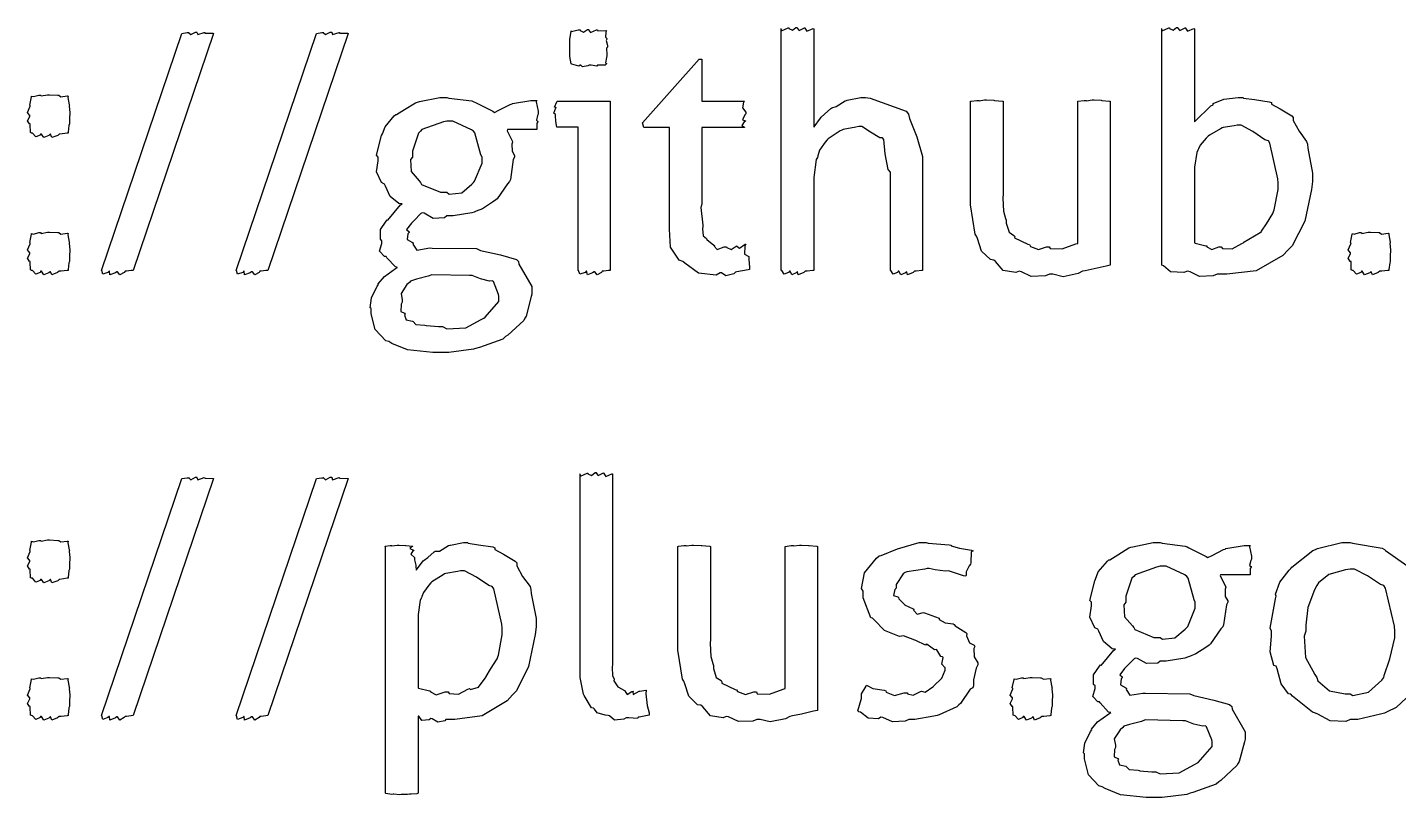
# Model space of a CAD drawing. Extents: x 1.97 to 9.39, y 0.66 to 7.28.
# Drawn here: x 3.45 to 4.143, y 1.11 to 1.499 of the extents above; entities that cross this region are included whole.
import ezdxf

# ---------------------------------------------------------------- set-up
doc = ezdxf.new("R2010")
doc.units = 0
doc.layers.get('0').update_dxf_attribs({"linetype": 'CONTINUOUS'})

msp = doc.modelspace()

# ---------------------------------------------------------------- linework, layer by layer
at = {"color": 0}
for points in [[(3.52767, 1.49621), (3.52767, 1.49621), (3.53043, 1.49664), (3.53136, 1.49664), (3.53131, 1.49658), (3.53228, 1.49567), (3.53467, 1.49685), (3.53549, 1.49685), (3.53537, 1.49675), (3.53581, 1.49561), (3.53907, 1.49669), (3.53939, 1.49664), (3.53939, 1.49636), (3.54335, 1.49631), (3.54372, 1.49621), (3.50315, 1.37641), (3.50211, 1.37636), (3.49978, 1.37598), (3.49903, 1.37598), (3.49864, 1.37538), (3.49647, 1.37419), (3.49528, 1.37576), (3.4949, 1.37576), (3.49414, 1.37522), (3.49132, 1.37419), (3.4911, 1.37598), (3.491, 1.37598), (3.4904, 1.37543), (3.48779, 1.37446), (3.48731, 1.37636), (3.48708, 1.37641), (3.52767, 1.49621)], [(3.59576, 1.49621), (3.59576, 1.49621), (3.59853, 1.49664), (3.59944, 1.49664), (3.59939, 1.49658), (3.60037, 1.49567), (3.60275, 1.49685), (3.60357, 1.49685), (3.60346, 1.49675), (3.60389, 1.49561), (3.60715, 1.49669), (3.60747, 1.49664), (3.60747, 1.49636), (3.61143, 1.49631), (3.61182, 1.49621), (3.57124, 1.37641), (3.57021, 1.37636), (3.56787, 1.37598), (3.56711, 1.37598), (3.56674, 1.37538), (3.56456, 1.37419), (3.56337, 1.37576), (3.56299, 1.37576), (3.56222, 1.37522), (3.5594, 1.37419), (3.55919, 1.37598), (3.55908, 1.37598), (3.55849, 1.37543), (3.55588, 1.37446), (3.55539, 1.37636), (3.55518, 1.37641), (3.59576, 1.49621)], [(3.7245, 1.48079), (3.7245, 1.48079), (3.72385, 1.4846), (3.72385, 1.48492), (3.72385, 1.48492), (3.72385, 1.48817), (3.72385, 1.48926), (3.72379, 1.48942), (3.72385, 1.4924), (3.72385, 1.49338), (3.72385, 1.49338), (3.72439, 1.49724), (3.7245, 1.4975), (3.72456, 1.49724), (3.72792, 1.49794), (3.72906, 1.49794), (3.72906, 1.49772), (3.73074, 1.49681), (3.73269, 1.49815), (3.7334, 1.49815), (3.73329, 1.49799), (3.73421, 1.49675), (3.73731, 1.49799), (3.73774, 1.49794), (3.73796, 1.49744), (3.74197, 1.49761), (3.74229, 1.4975), (3.74203, 1.49681), (3.74181, 1.49436), (3.74251, 1.49365), (3.74251, 1.49338), (3.74214, 1.49257), (3.74274, 1.49013), (3.74274, 1.48926), (3.74229, 1.48882), (3.74251, 1.48535), (3.74251, 1.48492), (3.74224, 1.4841), (3.74181, 1.48139), (3.74229, 1.48096), (3.74229, 1.48079), (3.7416, 1.48019), (3.73817, 1.48019), (3.73774, 1.48014), (3.73736, 1.47965), (3.73454, 1.48014), (3.73361, 1.48014), (3.73281, 1.47982), (3.73019, 1.47933), (3.72933, 1.48014), (3.72906, 1.48014), (3.72831, 1.47971), (3.72483, 1.48074), (3.7245, 1.48079)], [(3.83062, 1.49858), (3.83046, 1.49849), (3.83078, 1.49744), (3.83415, 1.49903), (3.83453, 1.49903), (3.83453, 1.49869), (3.83632, 1.49778), (3.83806, 1.49924), (3.83865, 1.49924), (3.83854, 1.49897), (3.83968, 1.49772), (3.84239, 1.49908), (3.84278, 1.49903), (3.84261, 1.49881), (3.84358, 1.49735), (3.84679, 1.49864), (3.84711, 1.49858), (3.84711, 1.44889), (3.84717, 1.44906), (3.85042, 1.45344), (3.85081, 1.45389), (3.85081, 1.45389), (3.85254, 1.4554), (3.85568, 1.45833), (3.85622, 1.45865), (3.85622, 1.45865), (3.85829, 1.45921), (3.8629, 1.46213), (3.86361, 1.46235), (3.86393, 1.4624), (3.87082, 1.46386), (3.87315, 1.46386), (3.8756, 1.46354), (3.89367, 1.45682), (3.89486, 1.4554), (3.89535, 1.45324), (3.89919, 1.4439), (3.90201, 1.43397), (3.90201, 1.43067), (3.90201, 1.37641), (3.90158, 1.37636), (3.89882, 1.37598), (3.89789, 1.37598), (3.89719, 1.37538), (3.89442, 1.37419), (3.8941, 1.37576), (3.89399, 1.37576), (3.89344, 1.37516), (3.891, 1.37419), (3.88997, 1.37598), (3.88965, 1.37598), (3.88932, 1.37543), (3.88721, 1.37446), (3.88601, 1.37636), (3.88574, 1.37641), (3.88574, 1.42611), (3.88465, 1.4274), (3.88314, 1.43528), (3.88249, 1.44254), (3.88183, 1.44347), (3.88043, 1.44347), (3.87576, 1.44629), (3.87136, 1.44911), (3.8699, 1.44911), (3.86822, 1.44883), (3.86187, 1.44769), (3.86122, 1.44737), (3.86035, 1.447), (3.85439, 1.44299), (3.85385, 1.44239), (3.85275, 1.44119), (3.84993, 1.43722), (3.84912, 1.4344), (3.84885, 1.43349), (3.84825, 1.43246), (3.84711, 1.42333), (3.84711, 1.42025), (3.84711, 1.37641), (3.84663, 1.37636), (3.84369, 1.37598), (3.84278, 1.37598), (3.84201, 1.37538), (3.83919, 1.37419), (3.83876, 1.37576), (3.83865, 1.37576), (3.83817, 1.37522), (3.83594, 1.37419), (3.83507, 1.37598), (3.83475, 1.37598), (3.83436, 1.37543), (3.83203, 1.37446), (3.83089, 1.37636), (3.83062, 1.37641), (3.83062, 1.49858)], [(4.02294, 1.49858), (4.02279, 1.49849), (4.02311, 1.49744), (4.02647, 1.49903), (4.02686, 1.49903), (4.02686, 1.49869), (4.02865, 1.49778), (4.03039, 1.49924), (4.03097, 1.49924), (4.03087, 1.49897), (4.03201, 1.49772), (4.03472, 1.49908), (4.0351, 1.49903), (4.03494, 1.49881), (4.03592, 1.49735), (4.03911, 1.49864), (4.03944, 1.49858), (4.03944, 1.4515), (4.03976, 1.45188), (4.04769, 1.45958), (4.04878, 1.46018), (4.04889, 1.46078), (4.05425, 1.46289), (4.06153, 1.46386), (4.06396, 1.46386), (4.06418, 1.46354), (4.06982, 1.46272), (4.07721, 1.46169), (4.07829, 1.46126), (4.07829, 1.46044), (4.08268, 1.45801), (4.0886, 1.45454), (4.08936, 1.45367), (4.08931, 1.45215), (4.09224, 1.44672), (4.09608, 1.44162), (4.09651, 1.44021), (4.09663, 1.43821), (4.09912, 1.42557), (4.09912, 1.42133), (4.09858, 1.41738), (4.09521, 1.40126), (4.08882, 1.38889), (4.08675, 1.38683), (4.08404, 1.3839), (4.07064, 1.37625), (4.05583, 1.37446), (4.05094, 1.37446), (4.04893, 1.37364), (4.04189, 1.37337), (4.03728, 1.37576), (4.03597, 1.37598), (4.03401, 1.37527), (4.02724, 1.37571), (4.02382, 1.37874), (4.02294, 1.37902), (4.02294, 1.49858)], [(3.77414, 1.44868), (3.76112, 1.44868), (3.76047, 1.45107), (3.78911, 1.48318), (3.79042, 1.48318), (3.79042, 1.46192), (3.81212, 1.46192), (3.81153, 1.46153), (3.81099, 1.45865), (3.81278, 1.45638), (3.81278, 1.45563), (3.81218, 1.45503), (3.81099, 1.45253), (3.81256, 1.45204), (3.81256, 1.45193), (3.81196, 1.45156), (3.81076, 1.4496), (3.81212, 1.44883), (3.81212, 1.44868), (3.79042, 1.44868), (3.79042, 1.40983), (3.78999, 1.40821), (3.79096, 1.39925), (3.79107, 1.39854), (3.79075, 1.39746), (3.79112, 1.39382), (3.79281, 1.39247), (3.79303, 1.39204), (3.79297, 1.39204), (3.7965, 1.38917), (3.79693, 1.389), (3.79676, 1.38873), (3.79818, 1.38694), (3.80176, 1.38835), (3.803, 1.38835), (3.80306, 1.38797), (3.80524, 1.38694), (3.80778, 1.38873), (3.80821, 1.38878), (3.80817, 1.38867), (3.80951, 1.3877), (3.81244, 1.3896), (3.81278, 1.38965), (3.81218, 1.38862), (3.81207, 1.38466), (3.81424, 1.38341), (3.81429, 1.38292), (3.81424, 1.38184), (3.81451, 1.37809), (3.81451, 1.37684), (3.81386, 1.37668), (3.80817, 1.37565), (3.80757, 1.37554), (3.80664, 1.37473), (3.80268, 1.37364), (3.80046, 1.37511), (3.79975, 1.37511), (3.79769, 1.37408), (3.78885, 1.37505), (3.78196, 1.37999), (3.78087, 1.38097), (3.77897, 1.38157), (3.77463, 1.38818), (3.77414, 1.39729), (3.77414, 1.40028), (3.77414, 1.44868)], [(3.45182, 1.44586), (3.45128, 1.44607), (3.45117, 1.45008), (3.45117, 1.45042), (3.45079, 1.45042), (3.44971, 1.45204), (3.45096, 1.45426), (3.45096, 1.45497), (3.45079, 1.45492), (3.44971, 1.45622), (3.45111, 1.45936), (3.45117, 1.45975), (3.45085, 1.4599), (3.45171, 1.46414), (3.45182, 1.46451), (3.45182, 1.46451), (3.45275, 1.46425), (3.45546, 1.46496), (3.45637, 1.46496), (3.4566, 1.46457), (3.45985, 1.46517), (3.46094, 1.46517), (3.46094, 1.46517), (3.46511, 1.465), (3.4655, 1.46496), (3.4655, 1.46496), (3.46653, 1.46419), (3.46983, 1.46463), (3.47026, 1.46451), (3.47021, 1.46376), (3.47086, 1.46018), (3.47092, 1.45975), (3.47076, 1.45942), (3.47114, 1.45628), (3.47114, 1.45518), (3.47092, 1.45404), (3.47092, 1.45085), (3.47092, 1.45042), (3.47071, 1.44971), (3.47032, 1.44629), (3.47026, 1.44586), (3.46972, 1.44581), (3.46604, 1.44526), (3.46571, 1.44521), (3.465, 1.44461), (3.46208, 1.44358), (3.46137, 1.44521), (3.46115, 1.44521), (3.46061, 1.44461), (3.45796, 1.44358), (3.45676, 1.44521), (3.45637, 1.44521), (3.45611, 1.44472), (3.45394, 1.44385), (3.45221, 1.44581), (3.45182, 1.44586)], [(3.6766, 1.38748), (3.67871, 1.3865), (3.68881, 1.38422), (3.69678, 1.382), (3.69786, 1.38097), (3.69803, 1.37961), (3.70458, 1.36827), (3.70458, 1.36448), (3.70426, 1.36323), (3.70167, 1.35324), (3.70111, 1.35232), (3.70047, 1.35113), (3.69239, 1.34364), (3.69135, 1.34299), (3.68994, 1.34169), (3.67822, 1.33746), (3.67681, 1.33713), (3.67507, 1.33659), (3.66271, 1.33496), (3.65858, 1.33496), (3.65457, 1.33496), (3.64171, 1.33632), (3.63385, 1.33952), (3.63232, 1.34039), (3.63075, 1.34082), (3.62549, 1.34652), (3.62343, 1.35449), (3.62343, 1.3571), (3.62289, 1.35753), (3.62354, 1.36247), (3.62646, 1.36838), (3.62711, 1.36925), (3.6269, 1.36963), (3.6301, 1.37332), (3.63569, 1.37739), (3.63667, 1.37793), (3.63564, 1.3782), (3.6314, 1.38281), (3.63103, 1.38336), (3.63021, 1.38336), (3.62765, 1.38612), (3.62885, 1.39008), (3.62885, 1.39139), (3.62804, 1.39219), (3.62804, 1.39703), (3.63103, 1.40132), (3.63146, 1.40201), (3.63189, 1.40181), (3.63824, 1.4095), (3.63906, 1.41004), (3.63743, 1.41021), (3.63297, 1.41379), (3.63069, 1.41906), (3.63015, 1.42003), (3.62869, 1.42079), (3.62608, 1.42622), (3.6269, 1.43186), (3.6269, 1.43371), (3.62608, 1.43462), (3.62869, 1.44456), (3.62907, 1.44542), (3.62907, 1.44542), (3.63043, 1.449), (3.63504, 1.45454), (3.63579, 1.45518), (3.63618, 1.45514), (3.64025, 1.45768), (3.64578, 1.46115), (3.64686, 1.46149), (3.64779, 1.46175), (3.65815, 1.46386), (3.66162, 1.46386), (3.66265, 1.46354), (3.67426, 1.46208), (3.67529, 1.46169), (3.67611, 1.46121), (3.68494, 1.45682), (3.68571, 1.45628), (3.68571, 1.45628), (3.68793, 1.45736), (3.69363, 1.46035), (3.69461, 1.46061), (3.69488, 1.46083), (3.7041, 1.46235), (3.70719, 1.46235), (3.70676, 1.46164), (3.70785, 1.45697), (3.70785, 1.4554), (3.70747, 1.45475), (3.70687, 1.45236), (3.70763, 1.45171), (3.70763, 1.4515), (3.70708, 1.45085), (3.70719, 1.44792), (3.70719, 1.4476), (3.69222, 1.4476), (3.69206, 1.447), (3.69467, 1.44189), (3.69482, 1.44129), (3.69444, 1.44026), (3.69461, 1.43664), (3.6959, 1.43446), (3.6959, 1.43371), (3.69515, 1.43246), (3.69374, 1.42231), (3.69331, 1.42133), (3.69233, 1.42019), (3.68712, 1.41265), (3.68636, 1.412), (3.68468, 1.41086), (3.67964, 1.40756), (3.67654, 1.40631), (3.67551, 1.40593), (3.67421, 1.40549), (3.66476, 1.40397), (3.66162, 1.40397), (3.66043, 1.403), (3.65479, 1.40267), (3.65018, 1.40528), (3.64925, 1.40549), (3.64854, 1.40517), (3.64507, 1.40164), (3.64469, 1.40115), (3.64372, 1.40028), (3.64133, 1.39708), (3.64253, 1.39594), (3.64253, 1.39551), (3.64193, 1.39497), (3.6416, 1.39199), (3.64432, 1.39051), (3.64469, 1.39008), (3.64442, 1.3896), (3.64643, 1.38672), (3.653, 1.38775), (3.65424, 1.3877), (3.6766, 1.38748)], [(3.72797, 1.44889), (3.71733, 1.44889), (3.71724, 1.44889), (3.71669, 1.45167), (3.71669, 1.45193), (3.71669, 1.45193), (3.71647, 1.45454), (3.71647, 1.4554), (3.71642, 1.4554), (3.71565, 1.45594), (3.71664, 1.45861), (3.71669, 1.45888), (3.71664, 1.45882), (3.71604, 1.45888), (3.71724, 1.46169), (3.71733, 1.46192), (3.74425, 1.46192), (3.74425, 1.37641), (3.74338, 1.37636), (3.74094, 1.37598), (3.74013, 1.37598), (3.73981, 1.37538), (3.73763, 1.37419), (3.73639, 1.37576), (3.736, 1.37576), (3.73529, 1.37522), (3.73269, 1.37419), (3.73226, 1.37598), (3.7321, 1.37598), (3.7315, 1.37538), (3.72889, 1.37446), (3.72825, 1.37636), (3.72797, 1.37641), (3.72797, 1.44889)], [(3.92626, 1.46192), (3.92626, 1.46192), (3.9266, 1.46197), (3.92942, 1.46235), (3.93039, 1.46235), (3.93056, 1.46218), (3.93332, 1.46257), (3.93431, 1.46257), (3.93431, 1.46257), (3.93804, 1.4624), (3.93842, 1.46235), (3.93842, 1.46235), (3.94243, 1.46203), (3.94276, 1.46192), (3.94276, 1.41504), (3.94265, 1.41292), (3.94299, 1.40636), (3.94401, 1.40267), (3.94428, 1.40181), (3.94428, 1.40028), (3.94575, 1.39572), (3.94814, 1.3941), (3.94862, 1.39356), (3.94851, 1.39279), (3.95524, 1.38965), (3.956, 1.38943), (3.95649, 1.38851), (3.96056, 1.38699), (3.96463, 1.38835), (3.96599, 1.38835), (3.96647, 1.38748), (3.9726, 1.38726), (3.97954, 1.38981), (3.98053, 1.39008), (3.98053, 1.46192), (3.98053, 1.46192), (3.98361, 1.46235), (3.98465, 1.46235), (3.98486, 1.46218), (3.98779, 1.46257), (3.98876, 1.46257), (3.98876, 1.46257), (3.99229, 1.4624), (3.99268, 1.46235), (3.99268, 1.46235), (3.99647, 1.46203), (3.99681, 1.46192), (3.99681, 1.37902), (3.99479, 1.37858), (3.98876, 1.37717), (3.98426, 1.37625), (3.98292, 1.37598), (3.98068, 1.37478), (3.97299, 1.37321), (3.96789, 1.37446), (3.96619, 1.37446), (3.96414, 1.37359), (3.95697, 1.37337), (3.95199, 1.37576), (3.95079, 1.37598), (3.94917, 1.37527), (3.94282, 1.37636), (3.93892, 1.38091), (3.93799, 1.38162), (3.93631, 1.38189), (3.93181, 1.38618), (3.92985, 1.39247), (3.92931, 1.39378), (3.92865, 1.39481), (3.92626, 1.4095), (3.92626, 1.41439), (3.92626, 1.46192)], [(3.66162, 1.4159), (3.66282, 1.41499), (3.66917, 1.41569), (3.67432, 1.42008), (3.67507, 1.4209), (3.67562, 1.4215), (3.67942, 1.43067), (3.67942, 1.43371), (3.67887, 1.4349), (3.67578, 1.4459), (3.67507, 1.44672), (3.67415, 1.44754), (3.66471, 1.45193), (3.66162, 1.45193), (3.65989, 1.45144), (3.64908, 1.4476), (3.64839, 1.44672), (3.6474, 1.44586), (3.64426, 1.43674), (3.64426, 1.43371), (3.64328, 1.43246), (3.64361, 1.42637), (3.64768, 1.42176), (3.64839, 1.4209), (3.64882, 1.41986), (3.65842, 1.4159), (3.66162, 1.4159)], [(4.03944, 1.39031), (4.03976, 1.39014), (4.04519, 1.38889), (4.04574, 1.38878), (4.04568, 1.3884), (4.04818, 1.38694), (4.05171, 1.38835), (4.0529, 1.38835), (4.0536, 1.38753), (4.05854, 1.38737), (4.06332, 1.38997), (4.06418, 1.39031), (4.06401, 1.39057), (4.07264, 1.39551), (4.07329, 1.39615), (4.07324, 1.39632), (4.07574, 1.3999), (4.079, 1.40517), (4.07937, 1.40614), (4.07975, 1.40701), (4.08176, 1.41726), (4.08176, 1.42068), (4.08154, 1.42275), (4.07758, 1.44069), (4.07676, 1.44194), (4.07497, 1.44243), (4.06896, 1.44656), (4.06293, 1.44976), (4.06093, 1.44976), (4.05946, 1.44943), (4.05393, 1.44868), (4.05333, 1.44846), (4.05251, 1.44803), (4.04693, 1.44482), (4.04639, 1.44433), (4.04536, 1.44319), (4.04232, 1.43972), (4.04144, 1.43782), (4.04118, 1.43718), (4.04058, 1.43599), (4.03944, 1.4286), (4.03944, 1.42611), (4.03944, 1.39031)], [(3.45182, 1.37641), (3.45128, 1.37663), (3.45117, 1.38064), (3.45117, 1.38097), (3.45079, 1.38097), (3.44971, 1.3826), (3.45096, 1.38482), (3.45096, 1.38552), (3.45079, 1.38547), (3.44971, 1.38677), (3.45111, 1.38992), (3.45117, 1.39031), (3.45085, 1.39046), (3.45171, 1.39469), (3.45182, 1.39507), (3.45182, 1.39507), (3.45275, 1.39481), (3.45546, 1.39551), (3.45637, 1.39551), (3.4566, 1.39512), (3.45985, 1.39572), (3.46094, 1.39572), (3.46094, 1.39572), (3.46511, 1.39556), (3.4655, 1.39551), (3.4655, 1.39551), (3.46653, 1.39475), (3.46983, 1.39518), (3.47026, 1.39507), (3.47021, 1.39432), (3.47086, 1.39074), (3.47092, 1.39031), (3.47076, 1.38997), (3.47114, 1.38683), (3.47114, 1.38574), (3.47092, 1.3846), (3.47092, 1.3814), (3.47092, 1.38097), (3.47071, 1.38026), (3.47032, 1.37684), (3.47026, 1.37641), (3.46972, 1.37636), (3.46669, 1.37598), (3.46571, 1.37598), (3.46496, 1.37532), (3.46208, 1.37419), (3.46137, 1.37576), (3.46115, 1.37576), (3.46061, 1.37516), (3.45796, 1.37419), (3.45676, 1.37598), (3.45637, 1.37598), (3.45611, 1.37543), (3.45394, 1.37446), (3.45221, 1.37636), (3.45182, 1.37641)], [(4.11919, 1.37641), (4.11865, 1.37663), (4.11854, 1.38064), (4.11854, 1.38097), (4.11817, 1.38097), (4.11708, 1.3826), (4.11833, 1.38482), (4.11833, 1.38552), (4.11817, 1.38547), (4.11708, 1.38677), (4.11849, 1.38992), (4.11854, 1.39031), (4.11822, 1.39046), (4.11908, 1.39469), (4.11919, 1.39507), (4.11919, 1.39507), (4.12011, 1.39481), (4.12283, 1.39551), (4.12375, 1.39551), (4.12397, 1.39512), (4.12722, 1.39572), (4.12831, 1.39572), (4.12831, 1.39572), (4.13249, 1.39556), (4.13286, 1.39551), (4.13286, 1.39551), (4.1339, 1.39475), (4.13721, 1.39518), (4.13764, 1.39507), (4.13758, 1.39432), (4.13824, 1.39074), (4.13829, 1.39031), (4.13813, 1.38997), (4.13851, 1.38683), (4.13851, 1.38574), (4.13829, 1.3846), (4.13829, 1.3814), (4.13829, 1.38097), (4.13807, 1.38026), (4.13769, 1.37684), (4.13764, 1.37641), (4.1371, 1.37636), (4.13406, 1.37598), (4.13308, 1.37598), (4.13232, 1.37532), (4.12944, 1.37419), (4.12875, 1.37576), (4.12853, 1.37576), (4.12799, 1.37516), (4.12532, 1.37419), (4.12414, 1.37598), (4.12375, 1.37598), (4.12349, 1.37543), (4.12131, 1.37446), (4.11957, 1.37636), (4.11919, 1.37641)], [(3.65403, 1.37424), (3.65218, 1.37343), (3.64626, 1.37196), (3.64328, 1.37104), (3.64274, 1.37033), (3.64144, 1.36925), (3.63851, 1.36475), (3.63906, 1.36149), (3.63906, 1.36035), (3.63861, 1.35932), (3.6384, 1.35558), (3.64031, 1.35471), (3.64057, 1.35427), (3.64031, 1.35384), (3.64117, 1.35145), (3.64426, 1.3508), (3.64469, 1.35059), (3.64469, 1.35059), (3.646, 1.34912), (3.65056, 1.34874), (3.65121, 1.34863), (3.65132, 1.34853), (3.65739, 1.34798), (3.65944, 1.34798), (3.66162, 1.3469), (3.67128, 1.34744), (3.67904, 1.35162), (3.68028, 1.35232), (3.68093, 1.35276), (3.68788, 1.36073), (3.68788, 1.36339), (3.68778, 1.36415), (3.68517, 1.37077), (3.68462, 1.3712), (3.68321, 1.37098), (3.67871, 1.37212), (3.67449, 1.37381), (3.67312, 1.37381), (3.65403, 1.37424)], [(3.52767, 1.27116), (3.52767, 1.27116), (3.53043, 1.27159), (3.53136, 1.27159), (3.53131, 1.27154), (3.53228, 1.27062), (3.53467, 1.27181), (3.53549, 1.27181), (3.53537, 1.2717), (3.53581, 1.27056), (3.53907, 1.27165), (3.53939, 1.27159), (3.53939, 1.27132), (3.54335, 1.27127), (3.54372, 1.27116), (3.50315, 1.15137), (3.50211, 1.15131), (3.49978, 1.15093), (3.49903, 1.15093), (3.49864, 1.15034), (3.49647, 1.14914), (3.49528, 1.15072), (3.4949, 1.15072), (3.49414, 1.15017), (3.49132, 1.14914), (3.4911, 1.15093), (3.491, 1.15093), (3.4904, 1.15039), (3.48779, 1.14941), (3.48731, 1.15131), (3.48708, 1.15137), (3.52767, 1.27116)], [(3.59576, 1.27116), (3.59576, 1.27116), (3.59853, 1.27159), (3.59944, 1.27159), (3.59939, 1.27154), (3.60037, 1.27062), (3.60275, 1.27181), (3.60357, 1.27181), (3.60346, 1.2717), (3.60389, 1.27056), (3.60715, 1.27165), (3.60747, 1.27159), (3.60747, 1.27132), (3.61143, 1.27127), (3.61182, 1.27116), (3.57124, 1.15137), (3.57021, 1.15131), (3.56787, 1.15093), (3.56711, 1.15093), (3.56674, 1.15034), (3.56456, 1.14914), (3.56337, 1.15072), (3.56299, 1.15072), (3.56222, 1.15017), (3.5594, 1.14914), (3.55919, 1.15093), (3.55908, 1.15093), (3.55849, 1.15039), (3.55588, 1.14941), (3.55539, 1.15131), (3.55518, 1.15137), (3.59576, 1.27116)], [(3.729, 1.27355), (3.72885, 1.27344), (3.72917, 1.27241), (3.73253, 1.27398), (3.73292, 1.27398), (3.73296, 1.27365), (3.73475, 1.27273), (3.7366, 1.2742), (3.73725, 1.2742), (3.73714, 1.27393), (3.73812, 1.27268), (3.74078, 1.27403), (3.74115, 1.27398), (3.741, 1.27376), (3.74192, 1.2723), (3.74496, 1.2736), (3.74528, 1.27355), (3.74528, 1.17719), (3.74517, 1.17584), (3.74528, 1.17155), (3.74599, 1.1703), (3.74615, 1.16981), (3.7461, 1.169), (3.7481, 1.16596), (3.74832, 1.16569), (3.74832, 1.16569), (3.75146, 1.16406), (3.75179, 1.16395), (3.75168, 1.16363), (3.75276, 1.16206), (3.7551, 1.16352), (3.75592, 1.16352), (3.75569, 1.1633), (3.75581, 1.16206), (3.75885, 1.16374), (3.75917, 1.16374), (3.75917, 1.16374), (3.76221, 1.16417), (3.76243, 1.16417), (3.76226, 1.16233), (3.76292, 1.15652), (3.76394, 1.15283), (3.76394, 1.15158), (3.76303, 1.15142), (3.75885, 1.15055), (3.75831, 1.1505), (3.75792, 1.14985), (3.75364, 1.15028), (3.75222, 1.15028), (3.75108, 1.14952), (3.74636, 1.14898), (3.74376, 1.1512), (3.74311, 1.15137), (3.74169, 1.15153), (3.73753, 1.15283), (3.73628, 1.15462), (3.73574, 1.15506), (3.73469, 1.15522), (3.73107, 1.16151), (3.73074, 1.16222), (3.73074, 1.16222), (3.729, 1.17068), (3.729, 1.1735), (3.729, 1.27355)], [(3.45182, 1.22081), (3.45128, 1.22103), (3.45117, 1.22504), (3.45117, 1.22537), (3.45079, 1.22537), (3.44971, 1.227), (3.45096, 1.22922), (3.45096, 1.22993), (3.45079, 1.22987), (3.44971, 1.23117), (3.45111, 1.23432), (3.45117, 1.2347), (3.45085, 1.23486), (3.45171, 1.23909), (3.45182, 1.23948), (3.45182, 1.23948), (3.45275, 1.2392), (3.45546, 1.23991), (3.45637, 1.23991), (3.4566, 1.23953), (3.45985, 1.24013), (3.46094, 1.24013), (3.46094, 1.24013), (3.46511, 1.23996), (3.4655, 1.23991), (3.4655, 1.23991), (3.46653, 1.23915), (3.46983, 1.23958), (3.47026, 1.23948), (3.47021, 1.23872), (3.47086, 1.23513), (3.47092, 1.2347), (3.47076, 1.23438), (3.47114, 1.23123), (3.47114, 1.23014), (3.47092, 1.229), (3.47092, 1.2258), (3.47092, 1.22537), (3.47071, 1.22466), (3.47032, 1.22125), (3.47026, 1.22081), (3.46972, 1.22076), (3.46604, 1.22022), (3.46571, 1.22016), (3.465, 1.21956), (3.46208, 1.21853), (3.46137, 1.22016), (3.46115, 1.22016), (3.46061, 1.21956), (3.45796, 1.21853), (3.45676, 1.22016), (3.45637, 1.22016), (3.45611, 1.21967), (3.45394, 1.2188), (3.45221, 1.22076), (3.45182, 1.22081)], [(3.63058, 1.23687), (3.63053, 1.23687), (3.63049, 1.23693), (3.63297, 1.2373), (3.63385, 1.2373), (3.6339, 1.23714), (3.63661, 1.23752), (3.63753, 1.23752), (3.63753, 1.23752), (3.64068, 1.23736), (3.641, 1.2373), (3.641, 1.2373), (3.64421, 1.23698), (3.64447, 1.23687), (3.64404, 1.23682), (3.64301, 1.23584), (3.64486, 1.23503), (3.64492, 1.2347), (3.64442, 1.23459), (3.64339, 1.23291), (3.64529, 1.23134), (3.64535, 1.23101), (3.64535, 1.23003), (3.64594, 1.22743), (3.646, 1.22711), (3.64594, 1.22662), (3.64621, 1.22537), (3.64621, 1.22493), (3.64638, 1.22504), (3.64974, 1.22955), (3.65012, 1.22993), (3.65012, 1.22993), (3.65207, 1.23123), (3.65522, 1.23416), (3.65576, 1.23448), (3.65576, 1.23448), (3.65788, 1.23454), (3.66243, 1.23736), (3.66314, 1.23752), (3.66347, 1.23752), (3.67003, 1.23882), (3.67225, 1.23882), (3.67236, 1.2385), (3.67768, 1.23768), (3.68485, 1.23665), (3.68593, 1.23622), (3.68593, 1.23541), (3.69032, 1.23296), (3.69624, 1.22949), (3.697, 1.22862), (3.69694, 1.22711), (3.69987, 1.22168), (3.70372, 1.21658), (3.70415, 1.21517), (3.70426, 1.21316), (3.70676, 1.20052), (3.70676, 1.19629), (3.70622, 1.19233), (3.70296, 1.17622), (3.69678, 1.16385), (3.69482, 1.16178), (3.69217, 1.15885), (3.67953, 1.1512), (3.66575, 1.14941), (3.66118, 1.14941), (3.6606, 1.14876), (3.65712, 1.14806), (3.65424, 1.14979), (3.6536, 1.14985), (3.65272, 1.14925), (3.64903, 1.14887), (3.64751, 1.15104), (3.64708, 1.15115), (3.64708, 1.11209), (3.64654, 1.11182), (3.64367, 1.11165), (3.64274, 1.11165), (3.64171, 1.11155), (3.63938, 1.11144), (3.63861, 1.11144), (3.63769, 1.11133), (3.63487, 1.11165), (3.6345, 1.11165), (3.63385, 1.11149), (3.63086, 1.11203), (3.63058, 1.11209), (3.63058, 1.23687)], [(3.77832, 1.23687), (3.77832, 1.23687), (3.77865, 1.23693), (3.78147, 1.2373), (3.78244, 1.2373), (3.78261, 1.23714), (3.78537, 1.23752), (3.78635, 1.23752), (3.78635, 1.23752), (3.7901, 1.23736), (3.79047, 1.2373), (3.79047, 1.2373), (3.79449, 1.23698), (3.79482, 1.23687), (3.79482, 1.19), (3.79471, 1.18788), (3.79503, 1.18132), (3.79606, 1.17763), (3.79633, 1.17676), (3.79633, 1.17524), (3.79779, 1.17068), (3.80018, 1.16905), (3.80067, 1.16851), (3.80057, 1.16775), (3.80729, 1.16461), (3.80806, 1.16439), (3.80854, 1.16347), (3.81261, 1.16195), (3.81668, 1.1633), (3.81803, 1.1633), (3.81853, 1.16243), (3.82465, 1.16222), (3.8316, 1.16477), (3.83257, 1.16504), (3.83257, 1.23687), (3.83257, 1.23687), (3.83567, 1.2373), (3.83669, 1.2373), (3.83692, 1.23714), (3.83985, 1.23752), (3.84082, 1.23752), (3.84082, 1.23752), (3.84435, 1.23736), (3.84472, 1.2373), (3.84472, 1.2373), (3.84853, 1.23698), (3.84885, 1.23687), (3.84885, 1.15397), (3.84685, 1.15354), (3.84082, 1.15213), (3.83632, 1.1512), (3.83496, 1.15093), (3.83274, 1.14974), (3.82503, 1.14817), (3.81993, 1.14941), (3.81825, 1.14941), (3.81619, 1.14855), (3.80903, 1.14833), (3.80404, 1.15072), (3.80285, 1.15093), (3.80122, 1.15023), (3.79486, 1.15131), (3.79096, 1.15587), (3.79004, 1.15657), (3.78836, 1.15685), (3.78386, 1.16113), (3.7819, 1.16743), (3.78136, 1.16873), (3.78071, 1.16976), (3.77832, 1.18446), (3.77832, 1.18934), (3.77832, 1.23687)], [(3.87375, 1.16677), (3.87375, 1.16677), (3.87685, 1.16504), (3.8826, 1.16417), (3.88351, 1.16395), (3.88363, 1.16319), (3.88792, 1.16157), (3.89274, 1.16287), (3.89437, 1.16287), (3.89442, 1.16243), (3.89735, 1.16168), (3.90093, 1.16363), (3.90153, 1.16374), (3.90153, 1.16374), (3.90337, 1.16325), (3.90717, 1.16591), (3.90761, 1.16612), (3.90767, 1.16634), (3.91146, 1.16987), (3.91174, 1.17025), (3.91174, 1.17025), (3.91347, 1.17432), (3.91347, 1.17567), (3.91325, 1.17562), (3.91183, 1.17735), (3.91238, 1.18077), (3.91217, 1.1811), (3.91124, 1.18132), (3.90924, 1.18457), (3.9089, 1.18479), (3.9081, 1.18457), (3.90435, 1.18723), (3.90392, 1.18739), (3.90349, 1.18696), (3.8986, 1.1894), (3.89806, 1.18956), (3.89242, 1.19173), (3.89035, 1.19135), (3.88271, 1.19434), (3.87756, 1.19982), (3.87679, 1.20063), (3.87587, 1.20085), (3.87201, 1.21094), (3.87201, 1.2143), (3.87115, 1.2156), (3.87272, 1.22347), (3.87869, 1.23101), (3.88004, 1.2321), (3.88103, 1.23231), (3.88943, 1.23573), (3.90028, 1.23882), (3.90392, 1.23882), (3.90489, 1.2385), (3.91542, 1.23774), (3.9165, 1.23752), (3.91644, 1.23725), (3.92074, 1.23595), (3.92676, 1.23503), (3.92757, 1.2347), (3.92665, 1.23416), (3.92638, 1.22857), (3.92626, 1.22797), (3.92557, 1.22711), (3.9241, 1.22396), (3.9241, 1.22233), (3.92389, 1.2219), (3.92275, 1.22206), (3.91607, 1.22428), (3.91521, 1.2245), (3.91351, 1.22445), (3.90847, 1.22504), (3.90539, 1.2258), (3.90435, 1.2258), (3.90321, 1.22542), (3.89404, 1.22401), (3.89328, 1.22363), (3.89219, 1.22304), (3.88872, 1.21767), (3.88872, 1.21582), (3.88807, 1.21517), (3.88732, 1.21213), (3.8896, 1.21137), (3.88981, 1.21105), (3.88997, 1.21039), (3.89253, 1.20784), (3.89285, 1.20757), (3.8929, 1.2073), (3.89719, 1.2054), (3.89762, 1.20519), (3.89751, 1.2047), (3.89925, 1.20264), (3.90256, 1.2034), (3.90306, 1.20323), (3.91043, 1.20063), (3.91049, 1.19998), (3.91347, 1.19824), (3.91743, 1.1977), (3.91803, 1.19737), (3.91857, 1.19672), (3.92389, 1.19331), (3.92432, 1.19282), (3.92421, 1.19173), (3.92572, 1.18821), (3.92817, 1.18696), (3.92844, 1.18631), (3.9279, 1.18533), (3.92817, 1.18115), (3.92996, 1.17806), (3.92996, 1.17698), (3.92904, 1.17529), (3.92768, 1.16949), (3.92774, 1.16634), (3.92736, 1.16547), (3.92611, 1.16466), (3.92117, 1.15744), (3.92042, 1.15679), (3.91938, 1.15576), (3.91043, 1.15169), (3.90935, 1.15137), (3.90776, 1.15104), (3.89817, 1.14941), (3.89501, 1.14941), (3.89328, 1.14849), (3.88678, 1.14822), (3.88189, 1.15034), (3.88092, 1.1505), (3.87972, 1.14979), (3.87457, 1.15012), (3.87071, 1.15305), (3.86985, 1.15332), (3.86931, 1.1537), (3.87093, 1.15951), (3.87115, 1.16005), (3.87115, 1.16005), (3.87115, 1.16238), (3.87349, 1.16623), (3.87375, 1.16677)], [(4.037, 1.16243), (4.03911, 1.16146), (4.04921, 1.15918), (4.05718, 1.15696), (4.05826, 1.15593), (4.05843, 1.15457), (4.065, 1.14323), (4.065, 1.13943), (4.06467, 1.13818), (4.06207, 1.1282), (4.06153, 1.12728), (4.06087, 1.12608), (4.05279, 1.1186), (4.05176, 1.11795), (4.05035, 1.11664), (4.03863, 1.11241), (4.03722, 1.11209), (4.03549, 1.11155), (4.02311, 1.10992), (4.01899, 1.10992), (4.01497, 1.10992), (4.00211, 1.11127), (3.99425, 1.11448), (3.99274, 1.11534), (3.99115, 1.11578), (3.98589, 1.12147), (3.98383, 1.12945), (3.98383, 1.13205), (3.98329, 1.13249), (3.98394, 1.13742), (3.98687, 1.14334), (3.98753, 1.14421), (3.98731, 1.14459), (3.9905, 1.14827), (3.9961, 1.15234), (3.99707, 1.15289), (3.99604, 1.15316), (3.99181, 1.15777), (3.99143, 1.15831), (3.99061, 1.15831), (3.98807, 1.16108), (3.98926, 1.16504), (3.98926, 1.16634), (3.98844, 1.16716), (3.98844, 1.17198), (3.99143, 1.17627), (3.99186, 1.17698), (3.99229, 1.17676), (3.99864, 1.18446), (3.99946, 1.185), (3.99783, 1.18517), (3.99338, 1.18875), (3.9911, 1.19401), (3.99056, 1.19499), (3.9891, 1.19575), (3.98649, 1.20117), (3.98731, 1.20681), (3.98731, 1.20866), (3.98649, 1.20958), (3.9891, 1.21951), (3.98947, 1.22038), (3.98947, 1.22038), (3.99083, 1.22396), (3.99544, 1.22949), (3.99621, 1.23014), (3.99658, 1.23009), (4.00065, 1.23264), (4.00618, 1.23611), (4.00726, 1.23644), (4.00819, 1.23671), (4.01856, 1.23882), (4.02203, 1.23882), (4.02306, 1.2385), (4.03467, 1.23703), (4.03569, 1.23665), (4.03651, 1.23617), (4.04536, 1.23177), (4.04611, 1.23123), (4.04611, 1.23123), (4.04833, 1.23231), (4.05404, 1.2353), (4.05501, 1.23557), (4.05528, 1.23579), (4.06451, 1.2373), (4.0676, 1.2373), (4.06717, 1.2366), (4.06825, 1.23193), (4.06825, 1.23036), (4.06787, 1.22971), (4.06728, 1.22732), (4.06803, 1.22667), (4.06803, 1.22645), (4.06749, 1.2258), (4.0676, 1.22287), (4.0676, 1.22255), (4.05263, 1.22255), (4.05246, 1.22195), (4.05507, 1.21685), (4.05524, 1.21625), (4.05485, 1.21522), (4.05501, 1.21159), (4.05632, 1.20942), (4.05632, 1.20866), (4.05556, 1.20741), (4.05414, 1.19727), (4.05371, 1.19629), (4.05274, 1.19515), (4.04753, 1.18761), (4.04676, 1.18696), (4.04508, 1.18582), (4.04004, 1.18251), (4.03694, 1.18126), (4.03592, 1.18088), (4.03461, 1.18045), (4.02518, 1.17893), (4.02203, 1.17893), (4.02083, 1.17795), (4.01519, 1.17763), (4.01058, 1.18023), (4.00965, 1.18045), (4.00896, 1.18012), (4.00549, 1.17659), (4.0051, 1.17611), (4.00412, 1.17524), (4.00174, 1.17204), (4.00293, 1.1709), (4.00293, 1.17046), (4.00233, 1.16992), (4.00201, 1.16694), (4.00472, 1.16547), (4.0051, 1.16504), (4.00483, 1.16455), (4.00683, 1.16168), (4.0134, 1.16271), (4.01465, 1.16265), (4.037, 1.16243)], [(4.02203, 1.19086), (4.02322, 1.18994), (4.02957, 1.19065), (4.03472, 1.19504), (4.03549, 1.19586), (4.03603, 1.19645), (4.03982, 1.20562), (4.03982, 1.20866), (4.03928, 1.20985), (4.03618, 1.22087), (4.03549, 1.22168), (4.03456, 1.22249), (4.02512, 1.22689), (4.02203, 1.22689), (4.02029, 1.2264), (4.0095, 1.22255), (4.00879, 1.22168), (4.00782, 1.22081), (4.00467, 1.2117), (4.00467, 1.20866), (4.00369, 1.20741), (4.00401, 1.20133), (4.00808, 1.19672), (4.00879, 1.19586), (4.00922, 1.19482), (4.01882, 1.19086), (4.02203, 1.19086)], [(3.64708, 1.16547), (3.6474, 1.16526), (3.65283, 1.16385), (3.65337, 1.16374), (3.65332, 1.16336), (3.65625, 1.16189), (3.66075, 1.1633), (3.66228, 1.1633), (3.66282, 1.16254), (3.66749, 1.16222), (3.67225, 1.16477), (3.67312, 1.16504), (3.67356, 1.16461), (3.67768, 1.1658), (3.68099, 1.17025), (3.68158, 1.1709), (3.68147, 1.17112), (3.68375, 1.1748), (3.68707, 1.18012), (3.68744, 1.1811), (3.68772, 1.18197), (3.68961, 1.19222), (3.68961, 1.19564), (3.68935, 1.19765), (3.68544, 1.21539), (3.68462, 1.21669), (3.68278, 1.21718), (3.6766, 1.22135), (3.67057, 1.2245), (3.66857, 1.2245), (3.66704, 1.22423), (3.66118, 1.22325), (3.66054, 1.22298), (3.65972, 1.22255), (3.65408, 1.21897), (3.6536, 1.21843), (3.65261, 1.21728), (3.6499, 1.21365), (3.64908, 1.21153), (3.64882, 1.21083), (3.64822, 1.20974), (3.64708, 1.20242), (3.64708, 1.19998), (3.64708, 1.16547)], [(4.11811, 1.16243), (4.11947, 1.16151), (4.12728, 1.16314), (4.13411, 1.16932), (4.13504, 1.17068), (4.13519, 1.17166), (4.13807, 1.18012), (4.14068, 1.19065), (4.14068, 1.19412), (4.14057, 1.19651), (4.13596, 1.21577), (4.13504, 1.21712), (4.13336, 1.21767), (4.1269, 1.22206), (4.12028, 1.22537), (4.11811, 1.22537), (4.11567, 1.22499), (4.10732, 1.22277), (4.10206, 1.21853), (4.10118, 1.21712), (4.09999, 1.2149), (4.09668, 1.206), (4.09576, 1.1971), (4.09576, 1.19412), (4.09478, 1.19157), (4.0956, 1.18066), (4.10026, 1.17209), (4.10118, 1.17068), (4.10178, 1.16889), (4.10769, 1.16385), (4.1155, 1.16243), (4.11811, 1.16243)], [(3.45182, 1.15137), (3.45128, 1.15158), (3.45117, 1.1556), (3.45117, 1.15593), (3.45079, 1.15593), (3.44971, 1.15755), (3.45096, 1.15978), (3.45096, 1.16048), (3.45079, 1.16043), (3.44971, 1.16173), (3.45111, 1.16488), (3.45117, 1.16526), (3.45085, 1.16542), (3.45171, 1.16965), (3.45182, 1.17003), (3.45182, 1.17003), (3.45275, 1.16976), (3.45546, 1.17046), (3.45637, 1.17046), (3.4566, 1.17008), (3.45985, 1.17068), (3.46094, 1.17068), (3.46094, 1.17068), (3.46511, 1.17052), (3.4655, 1.17046), (3.4655, 1.17046), (3.46653, 1.16971), (3.46983, 1.17014), (3.47026, 1.17003), (3.47021, 1.16927), (3.47086, 1.16569), (3.47092, 1.16526), (3.47076, 1.16493), (3.47114, 1.16178), (3.47114, 1.1607), (3.47092, 1.15956), (3.47092, 1.15636), (3.47092, 1.15593), (3.47071, 1.15522), (3.47032, 1.1518), (3.47026, 1.15137), (3.46972, 1.15131), (3.46669, 1.15093), (3.46571, 1.15093), (3.46496, 1.15028), (3.46208, 1.14914), (3.46137, 1.15072), (3.46115, 1.15072), (3.46061, 1.15012), (3.45796, 1.14914), (3.45676, 1.15093), (3.45637, 1.15093), (3.45611, 1.15039), (3.45394, 1.14941), (3.45221, 1.15131), (3.45182, 1.15137)], [(3.94835, 1.15137), (3.94781, 1.15158), (3.94769, 1.1556), (3.94769, 1.15593), (3.94732, 1.15593), (3.94624, 1.15755), (3.94749, 1.15978), (3.94749, 1.16048), (3.94732, 1.16043), (3.94624, 1.16173), (3.94764, 1.16488), (3.94769, 1.16526), (3.94737, 1.16542), (3.94824, 1.16965), (3.94835, 1.17003), (3.94835, 1.17003), (3.94928, 1.16976), (3.95199, 1.17046), (3.9529, 1.17046), (3.95313, 1.17008), (3.95638, 1.17068), (3.95747, 1.17068), (3.95747, 1.17068), (3.96164, 1.17052), (3.96203, 1.17046), (3.96203, 1.17046), (3.96306, 1.16971), (3.96636, 1.17014), (3.96679, 1.17003), (3.96674, 1.16927), (3.96739, 1.16569), (3.96744, 1.16526), (3.96729, 1.16493), (3.96767, 1.16178), (3.96767, 1.1607), (3.96744, 1.15956), (3.96744, 1.15636), (3.96744, 1.15593), (3.96724, 1.15522), (3.96685, 1.1518), (3.96679, 1.15137), (3.96625, 1.15131), (3.96322, 1.15093), (3.96224, 1.15093), (3.96149, 1.15028), (3.95861, 1.14914), (3.9579, 1.15072), (3.95768, 1.15072), (3.95714, 1.15012), (3.95449, 1.14914), (3.95329, 1.15093), (3.9529, 1.15093), (3.95264, 1.15039), (3.95047, 1.14941), (3.94874, 1.15131), (3.94835, 1.15137)], [(4.01443, 1.1492), (4.01258, 1.14838), (4.00667, 1.14692), (4.00369, 1.146), (4.00315, 1.14529), (4.00185, 1.14421), (3.99892, 1.1397), (3.99946, 1.13645), (3.99946, 1.13531), (3.99903, 1.13428), (3.99881, 1.13053), (4.00071, 1.12967), (4.00097, 1.12923), (4.00071, 1.1288), (4.00157, 1.12641), (4.00467, 1.12576), (4.0051, 1.12554), (4.0051, 1.12554), (4.0064, 1.12408), (4.01096, 1.1237), (4.01161, 1.12359), (4.01172, 1.12348), (4.01779, 1.12294), (4.01986, 1.12294), (4.02203, 1.12185), (4.03168, 1.1224), (4.03944, 1.12657), (4.04069, 1.12728), (4.04135, 1.12771), (4.04829, 1.13569), (4.04829, 1.13835), (4.04818, 1.13911), (4.04557, 1.14573), (4.04503, 1.14616), (4.04362, 1.14594), (4.03911, 1.14708), (4.03489, 1.14876), (4.03353, 1.14876), (4.01443, 1.1492)]]:
    msp.add_lwpolyline(points, close=True, dxfattribs=at)
msp.add_lwpolyline([(4.14654, 1.16037), (4.14133, 1.15544), (4.13672, 1.15327), (4.13547, 1.15267), (4.1334, 1.15202), (4.1219, 1.14941), (4.11811, 1.14941), (4.11811, 1.14941), (4.11594, 1.14844), (4.10792, 1.14876), (4.10178, 1.15213), (4.10053, 1.15267), (4.09907, 1.15316), (4.08897, 1.16124), (4.08817, 1.16222), (4.08697, 1.16233), (4.08328, 1.16743), (4.08117, 1.17502), (4.08078, 1.17632), (4.07954, 1.17676), (4.07764, 1.18354), (4.0784, 1.19152), (4.0784, 1.19412), (4.07769, 1.19558), (4.08035, 1.21034), (4.08078, 1.2117), (4.08029, 1.21267), (4.08247, 1.21875), (4.08729, 1.22483), (4.08817, 1.2258), (4.08865, 1.2264), (4.09928, 1.23481), (4.10053, 1.23535), (4.10157, 1.23589), (4.11393, 1.23882), (4.11811, 1.23882), (4.11925, 1.2385), (4.13422, 1.23595), (4.13547, 1.23535), (4.1359, 1.23475), (4.14719, 1.22683)], dxfattribs=at)

doc.saveas('drawing.dxf')
